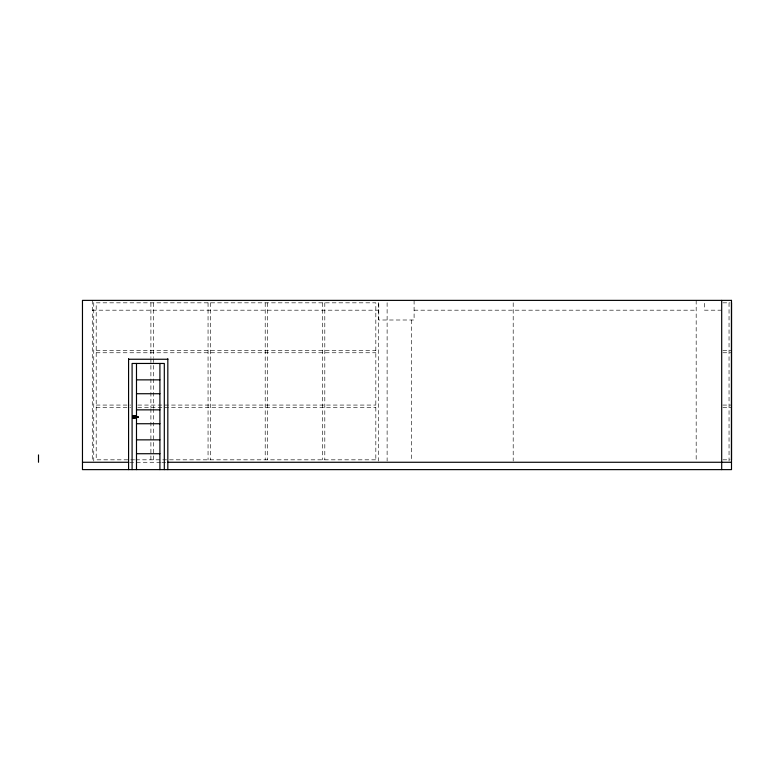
<?xml version="1.0" encoding="UTF-8"?>
<svg xmlns="http://www.w3.org/2000/svg" width="770" height="770" viewBox="0 0 770 770"><rect width="100%" height="100%" fill="white"/><g stroke="black" fill="none" stroke-linecap="round" stroke-linejoin="round"><path stroke-width="0.58" stroke-dasharray="3.85 2.89" d="M722.886 302.831L730.104 302.831M92.275 310.185L378.282 310.185M414.096 310.185L696.176 310.185M721.692 310.185L704.521 310.185L704.521 300.377M96.202 350.311L375.827 350.311M722.886 350.311L731.308 350.311M96.202 352.766L375.827 352.766M722.886 352.766L731.308 352.766M96.202 405.068L130.688 405.068M137.82 405.068L375.827 405.068M722.78 405.068L731.308 405.068M96.202 407.513L130.688 407.513M137.82 407.513L375.827 407.513M722.886 407.513L731.308 407.513M134.606 459.815L96.202 459.815L96.202 302.831L375.827 302.831L375.827 459.815M135.799 459.815L378.282 459.815M722.886 459.815L730.104 459.815M129.764 462.269L160.689 462.269M161.873 462.269L166.638 462.269M729.046 302.774L729.046 461.066M696.176 300.377L696.176 461.066M513.195 302.774L513.195 461.066M414.096 300.377L414.096 320.002L378.773 320.002L378.773 302.687M411.642 320.002L411.642 461.066M387.118 302.687L387.118 461.066M378.282 302.552L378.282 461.066M324.805 302.831L324.805 459.815M322.361 302.831L322.361 459.815M267.652 302.831L267.652 459.815M265.207 302.831L265.207 459.815M210.508 302.831L210.508 459.815M208.054 302.831L208.054 459.815M153.355 302.831L153.355 357.521M153.355 358.714L153.355 377.724M153.355 378.917L153.355 407.513M153.355 408.706L153.355 459.815M150.901 302.831L150.901 357.521M150.901 358.714L150.901 377.724M150.901 378.917L150.901 407.513M150.901 408.706L150.901 459.815M93.748 302.552L93.748 461.086M92.275 300.377L92.275 461.066"/><path stroke-width="1.16" d="M133.816 416.762L133.961 417.436M133.855 416.782L138.379 416.782M138.379 417.234L133.855 417.234M731.5 302.831L731.5 459.815M128.58 359.244L167.822 359.244M136.492 379.86L159.91 379.86M136.492 393.73L159.91 393.73M136.492 409.852L159.91 409.852M138.08 417.446L134.163 417.446L134.163 416.512M136.492 423.731L159.91 423.731M136.492 439.853L159.91 439.853M136.492 453.722L159.91 453.722M82.467 462.269L128.58 462.269M167.822 462.269L731.5 462.269M721.692 300.377L721.692 469.623M167.822 358.753L167.822 469.623M164.308 469.623L164.308 363.459L132.094 363.459L132.094 469.623M159.91 363.459L159.91 469.623M136.492 363.459L136.492 469.623M134.5 416.512L134.5 417.504M128.58 358.753L128.58 469.623M38.5 454.906L38.5 462.269M731.5 300.377L82.467 300.377L82.467 469.623L731.5 469.623L731.5 300.377M135.183 415.617L133.095 415.617L133.095 418.399L135.183 418.399L135.183 415.617M134.846 416.07L133.441 416.07L133.441 417.946L134.846 417.946L134.846 416.07"/></g></svg>
